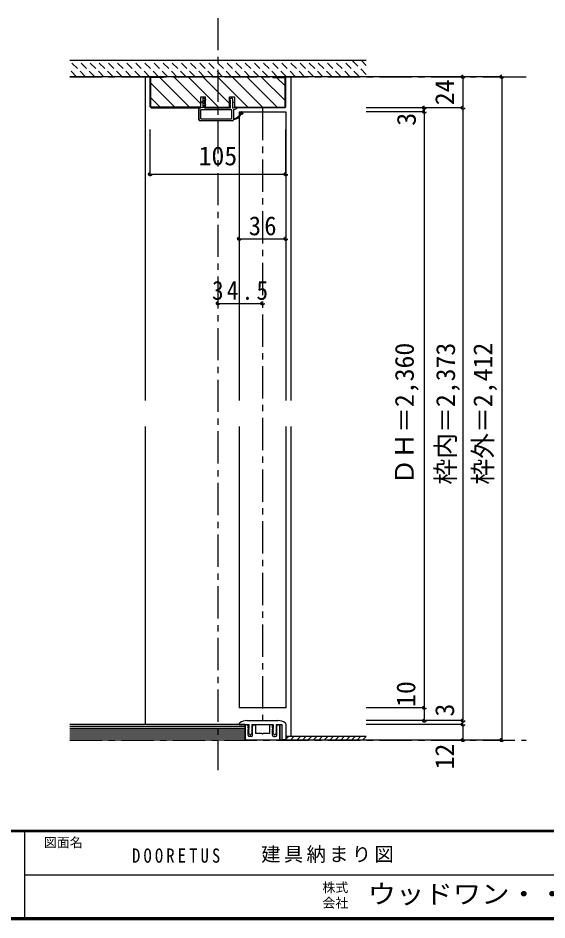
# Model space of a CAD drawing. Units: millimetres at full size, sheet at 1:5. Extents: x -973 to 977, y -718 to 696.
# Drawn here: x -3 to 406, y -701 to -2 of the extents above; entities that cross this region are included whole.
import ezdxf
from ezdxf.enums import TextEntityAlignment as Align

# ---------------------------------------------------------------- set-up
doc = ezdxf.new("R2010")
doc.units = ezdxf.units.MM
doc.header["$LTSCALE"] = 5
doc.header["$PDMODE"] = 32
doc.header["$PDSIZE"] = 2.5
doc.linetypes.add('CHAIN1', pattern=[8, 5, -1, 1, -1])
doc.linetypes.add('DASHED1', pattern=[1.8, 1.2, -0.6])
for name, color, linetype in [('0-0_補助線', 7, 'Continuous'), ('0-1_通り芯', 4, 'CHAIN1'), ('0-3_仕上げ', 7, 'Continuous'), ('0-4_枠', 3, 'Continuous'), ('0-6_扉', 6, 'Continuous'), ('0-7_金物', 7, 'Continuous'), ('0-B_寸法', 4, 'DASHED1'), ('0-C_ハッチ', 4, 'DASHED1'), ('F-0_補助線', 7, 'Continuous'), ('F-1_枠', 6, 'Continuous'), ('F-A_文字', 7, 'Continuous')]:
    doc.layers.add(name, color=color, linetype=linetype)
doc.styles.add('ＭＳ ゴシック', font='')
doc.styles.get('ＭＳ ゴシック').set_extended_font_data('MS Gothic')

# ---------------------------------------------------------------- blocks, each defined once
blk = doc.blocks.new('2')
at = {"layer": '0-0_補助線'}
for p, q in [((-9.846, -9.622), (-9.846, 15.078)), ((-8.846, 16.078), (0.354, 16.078)), ((-8.846, 15.878), (0.637, 15.878)), ((-8.446, 14.378), (-8.446, -8.922)), ((-8.146, 14.678), (-1.546, 14.678)), ((-1.246, 14.378), (-1.246, -8.922)), ((0.154, 11.653), (2.154, 11.653)), ((0.154, 11.653), (0.154, -8.497)), ((2.154, 10.953), (2.154, 11.653)), ((3.154, 11.653), (2.512, 10.83)), ((3.154, 11.653), (6.154, 11.653)), ((4.154, 13.753), (4.154, 13.053)), ((5.154, 13.053), (4.512, 13.876)), ((7.154, 13.053), (5.154, 13.053)), ((6.154, 10.953), (6.154, 11.653)), ((7.558, 12.258), (6.516, 10.835)), ((-1.48, -10.622), (-8.846, -10.622)), ((-1.546, -9.222), (-8.146, -9.222)), ((-1.189, -10.85), (-0.732, -12.694)), ((0.354, -12.922), (-0.441, -12.922)), ((0.154, -8.497), (2.154, -8.497)), ((4.154, -9.897), (0.154, -9.897)), ((0.154, -9.897), (0.154, -10.622)), ((0.154, -10.622), (0.645, -12.548)), ((2.154, -7.797), (2.154, -8.497)), ((3.154, -8.497), (2.512, -7.674)), ((3.154, -8.497), (6.154, -8.497)), ((4.154, -10.597), (4.154, -9.897)), ((5.154, -9.897), (4.512, -10.72)), ((7.154, -9.897), (5.154, -9.897)), ((6.154, -7.797), (6.154, -8.497)), ((7.558, -9.101), (6.516, -7.679))]:
    blk.add_line(p, q, dxfattribs=at)
for points in [[(-9.646, 15.078), (-9.646, -9.622), (-9.846, -9.622)], [(4.154, 13.053), (0.154, 13.053), (0.649, 15.723)]]:
    blk.add_lwpolyline(points, dxfattribs=at)
for centre, radius, start, end in [((-8.846, 15.078), 1, 90, 180), ((-8.846, 15.078), 0.8, 90, 180), ((-8.146, 14.378), 0.3, 90, 180), ((-1.546, 14.378), 0.3, 0, 90), ((0.354, 15.778), 0.3, 349.49875, 90), ((2.354, 10.953), 0.2, 180, 322.03043), ((4.354, 13.753), 0.2, 37.96957, 180), ((6.354, 10.953), 0.2, 180, 323.78053), ((7.154, 12.553), 0.5, 323.78053, 90), ((-8.846, -9.622), 1, 180, 270), ((-2.846, -10.72), 6, 179.06153, 259.29815), ((-8.146, -8.922), 0.3, 180, 270), ((-2.846, -10.72), 5.3, 178.93757, 259.29815), ((-1.546, -8.922), 0.3, 270, 0), ((-1.48, -10.922), 0.3, 13.9282, 90), ((-0.441, -12.622), 0.3, 193.9282, 270), ((0.354, -12.622), 0.3, 270, 14.29438), ((2.354, -7.797), 0.2, 37.96957, 180), ((4.354, -10.597), 0.2, 180, 322.03043), ((6.354, -7.797), 0.2, 36.21947, 180), ((7.154, -9.397), 0.5, 270, 36.21947), ((-3.896, -16.272), 0.35, 259.29815, 79.29815)]:
    blk.add_arc(centre, radius, start, end, dxfattribs=at)
blk.add_point((-3.896, -16.622), dxfattribs=at)

msp = doc.modelspace()

# ---------------------------------------------------------------- linework, layer by layer
at = {"layer": '0-1_通り芯'}
for p, q in [((151.51, -2.5), (151.51, -584.892)), ((371.367, -48), (390.367, -48)), ((186.01, -72), (186.01, -549.5)), ((36.653, -561.5), (390.367, -561.5))]:
    msp.add_line(p, q, dxfattribs=at)
at = {"layer": '0-3_仕上げ', "color": 2}
for p, q in [((172.51, -549.5), (36.653, -549.5)), ((172.51, -561.5), (172.51, -549.5)), ((266.367, -561.5), (36.653, -561.5))]:
    msp.add_line(p, q, dxfattribs=at)
at = {"layer": '0-3_仕上げ'}
for p, q in [((172.51, -551), (36.653, -551)), ((172.51, -552.5), (36.653, -552.5)), ((172.51, -554), (36.653, -554)), ((172.51, -555.5), (36.653, -555.5)), ((172.51, -557), (36.653, -557)), ((172.51, -558.5), (36.653, -558.5)), ((204.01, -558.5), (266.367, -558.5)), ((172.51, -560), (36.653, -560))]:
    msp.add_line(p, q, dxfattribs=at)
at = {"layer": '0-4_枠', "color": 4}
for p, q in [((95.01, -48), (95.01, -298.75)), ((208.01, -48), (208.01, -298.75)), ((95.01, -318.75), (95.01, -549.5)), ((208.01, -318.75), (208.01, -558.5))]:
    msp.add_line(p, q, dxfattribs=at)
at = {"layer": '0-4_枠'}
for p, q in [((99.51, -71.086), (99.51, -48.5)), ((109.01, -48.5), (99.51, -48.5)), ((109.01, -48), (109.01, -48.5)), ((194.01, -48.5), (194.01, -48)), ((194.01, -48.5), (203.51, -48.5)), ((203.51, -71.086), (203.51, -48.5)), ((138.26, -63.5), (141.96, -63.5)), ((138.26, -72), (138.26, -63.5)), ((141.96, -72), (141.96, -63.5)), ((160.56, -72), (160.56, -63.5)), ((99.925, -71.5), (99.51, -71.086)), ((99.717, -72), (138.26, -72)), ((138.26, -71.5), (99.925, -71.5)), ((141.96, -71.5), (160.56, -71.5)), ((141.96, -72), (160.56, -72)), ((164.26, -71.5), (203.096, -71.5)), ((203.303, -72), (164.26, -72)), ((203.096, -71.5), (203.51, -71.086))]:
    msp.add_line(p, q, dxfattribs=at)
for points in [[(99.717, -72), (99.01, -71.293), (99.01, -48)], [(203.303, -72), (204.01, -71.293), (204.01, -48)], [(160.56, -63.5), (164.26, -63.5), (164.26, -72)]]:
    msp.add_lwpolyline(points, dxfattribs=at)
at = {"layer": '0-6_扉'}
for p, q in [((168.01, -75), (204.01, -75)), ((168.01, -75), (168.01, -298.75)), ((204.01, -75), (204.01, -298.75)), ((168.01, -318.75), (168.01, -536.5)), ((204.01, -318.75), (204.01, -536.5)), ((204.01, -536.5), (168.01, -536.5))]:
    msp.add_line(p, q, dxfattribs=at)
at = {"layer": '0-7_金物'}
for p, q in [((168.01, -549.017), (168.01, -549.5)), ((168.01, -549.5), (175.36, -549.5)), ((172.51, -561.5), (172.51, -549.8)), ((173.96, -549.8), (172.51, -549.8)), ((172.61, -549.8), (172.61, -561.5)), ((174.01, -546.5), (198.01, -546.5)), ((174.96, -552.05), (174.96, -550.8)), ((175.36, -549.5), (175.36, -552.5)), ((177.86, -549.5), (177.86, -552.5)), ((177.86, -549.5), (194.16, -549.5)), ((178.26, -552.05), (178.26, -550.8)), ((179.26, -549.8), (180.61, -549.8)), ((180.61, -549.8), (180.61, -556.5)), ((192.76, -549.8), (191.41, -549.8)), ((191.41, -549.8), (191.41, -556.5)), ((193.76, -552.05), (193.76, -550.8)), ((194.16, -549.5), (194.16, -552.5)), ((196.66, -549.5), (196.66, -552.5)), ((196.66, -549.5), (201.01, -549.5)), ((197.06, -552.05), (197.06, -550.8)), ((198.06, -549.8), (199.51, -549.8)), ((199.41, -549.8), (199.41, -561.5)), ((199.51, -561.5), (199.51, -549.8)), ((201.01, -549.5), (201.01, -561.2)), ((204.01, -549.017), (204.01, -561.2)), ((174.96, -552.05), (175.167, -552.396)), ((174.96, -553.05), (175.167, -552.704)), ((174.96, -557.8), (174.96, -553.05)), ((175.153, -552.846), (175.36, -552.5)), ((175.153, -553.154), (175.36, -553.5)), ((175.153, -554.346), (175.36, -554)), ((175.153, -554.654), (175.36, -555)), ((175.153, -555.846), (175.36, -555.5)), ((176.244, -557.34), (175.19, -556.204)), ((175.36, -553.5), (175.36, -554)), ((175.36, -555), (175.36, -555.5)), ((178.03, -556.204), (176.977, -557.34)), ((178.067, -552.846), (177.86, -552.5)), ((178.067, -553.154), (177.86, -553.5)), ((177.86, -553.5), (177.86, -554)), ((178.067, -554.346), (177.86, -554)), ((178.067, -554.654), (177.86, -555)), ((177.86, -555), (177.86, -555.5)), ((178.067, -555.846), (177.86, -555.5)), ((178.26, -552.05), (178.053, -552.396)), ((178.26, -553.05), (178.053, -552.704)), ((178.26, -557.8), (178.26, -553.05)), ((185.51, -556.5), (180.61, -556.5)), ((186.01, -557), (185.51, -556.5)), ((186.01, -557), (186.51, -556.5)), ((191.41, -556.5), (186.51, -556.5)), ((193.76, -552.05), (193.968, -552.396)), ((193.76, -553.05), (193.968, -552.704)), ((193.76, -557.8), (193.76, -553.05)), ((193.953, -552.846), (194.16, -552.5)), ((193.953, -553.154), (194.16, -553.5)), ((193.953, -554.346), (194.16, -554)), ((193.953, -554.654), (194.16, -555)), ((193.953, -555.846), (194.16, -555.5)), ((195.044, -557.34), (193.99, -556.204)), ((194.16, -553.5), (194.16, -554)), ((194.16, -555), (194.16, -555.5)), ((196.83, -556.204), (195.777, -557.34)), ((196.867, -552.846), (196.66, -552.5)), ((196.867, -553.154), (196.66, -553.5)), ((196.66, -553.5), (196.66, -554)), ((196.867, -554.346), (196.66, -554)), ((196.867, -554.654), (196.66, -555)), ((196.66, -555), (196.66, -555.5)), ((196.867, -555.846), (196.66, -555.5)), ((197.06, -552.05), (196.853, -552.396)), ((197.06, -553.05), (196.853, -552.704)), ((197.06, -557.8), (197.06, -553.05)), ((199.51, -561.5), (172.51, -561.5)), ((177.26, -558.8), (175.96, -558.8)), ((194.76, -558.8), (196.06, -558.8)), ((201.01, -561.2), (204.01, -561.2))]:
    msp.add_line(p, q, dxfattribs=at)
for centre, radius, start, end in [((169.01, -549.017), 1, 123.74899, 180), ((174.01, -556.5), 10, 90, 123.74899), ((173.96, -550.8), 1, 0, 90), ((179.26, -550.8), 1, 90, 180), ((192.76, -550.8), 1, 0, 90), ((198.06, -550.8), 1, 90, 180), ((198.01, -556.5), 10, 56.25101, 90), ((203.01, -549.017), 1, 0, 56.25101), ((175.96, -557.8), 1, 180, 270), ((175.41, -553), 0.3, 149.05366, 210.94634), ((175.41, -554.5), 0.3, 149.05366, 210.94634), ((175.41, -556), 0.3, 149.05366, 222.83826), ((174.91, -552.55), 0.3, 329.05368, 30.94635), ((176.61, -557), 0.5, 222.83826, 317.16174), ((177.26, -557.8), 1, 270, 0), ((178.31, -552.55), 0.3, 149.05365, 210.94632), ((177.81, -556), 0.3, 317.16174, 30.94634), ((177.81, -553), 0.3, 329.05366, 30.94634), ((177.81, -554.5), 0.3, 329.05366, 30.94634), ((194.76, -557.8), 1, 180, 270), ((194.21, -553), 0.3, 149.05366, 210.94634), ((194.21, -554.5), 0.3, 149.05366, 210.94634), ((194.21, -556), 0.3, 149.05366, 222.83826), ((193.71, -552.55), 0.3, 329.05368, 30.94635), ((195.41, -557), 0.5, 222.83826, 317.16174), ((196.06, -557.8), 1, 270, 0), ((197.11, -552.55), 0.3, 149.05365, 210.94632), ((196.61, -556), 0.3, 317.16174, 30.94634), ((196.61, -553), 0.3, 329.05366, 30.94634), ((196.61, -554.5), 0.3, 329.05366, 30.94634)]:
    msp.add_arc(centre, radius, start, end, dxfattribs=at)
at = {"layer": '0-B_寸法', "color": 2, "linetype": 'Continuous'}
for p, q in [((266.367, -35.5), (36.653, -35.5)), ((266.367, -48), (36.653, -48))]:
    msp.add_line(p, q, dxfattribs=at)
at = {"layer": '0-B_寸法'}
for p, q in [((48.968, -48), (36.653, -35.685)), ((56.039, -48), (43.539, -35.5)), ((63.11, -48), (50.61, -35.5)), ((70.181, -48), (57.681, -35.5)), ((77.252, -48), (64.752, -35.5)), ((84.323, -48), (71.823, -35.5)), ((91.394, -48), (78.894, -35.5)), ((98.466, -48), (85.966, -35.5)), ((105.537, -48), (93.037, -35.5)), ((112.608, -48), (100.108, -35.5)), ((119.679, -48), (107.179, -35.5)), ((126.75, -48), (114.25, -35.5)), ((133.821, -48), (121.321, -35.5)), ((140.892, -48), (128.392, -35.5)), ((147.963, -48), (135.463, -35.5)), ((155.034, -48), (142.534, -35.5)), ((162.105, -48), (149.605, -35.5)), ((169.176, -48), (156.676, -35.5)), ((176.247, -48), (163.747, -35.5)), ((183.318, -48), (170.818, -35.5)), ((190.389, -48), (177.889, -35.5)), ((197.46, -48), (184.96, -35.5)), ((204.532, -48), (192.032, -35.5)), ((211.603, -48), (199.103, -35.5)), ((218.674, -48), (206.174, -35.5)), ((225.745, -48), (213.245, -35.5)), ((232.816, -48), (220.316, -35.5)), ((239.887, -48), (227.387, -35.5)), ((246.958, -48), (234.458, -35.5)), ((254.029, -48), (241.529, -35.5)), ((261.1, -48), (248.6, -35.5)), ((266.367, -46.196), (255.671, -35.5)), ((266.367, -39.125), (262.742, -35.5)), ((41.897, -48), (36.653, -42.756))]:
    msp.add_line(p, q, dxfattribs=at)
at = {"layer": '0-B_寸法', "linetype": 'CHAIN1'}
msp.add_line((36.653, -48), (390.367, -48), dxfattribs=at)
at = {"layer": '0-B_寸法', "linetype": 'Continuous'}
for p, q in [((99.01, -48), (95.01, -48)), ((204.01, -48), (208.01, -48)), ((371.367, -48), (266.367, -48)), ((341.367, -48), (341.367, -546.5)), ((371.367, -48), (371.367, -561.5)), ((341.367, -72), (266.367, -72)), ((311.367, -75), (266.367, -75)), ((311.367, -72), (311.367, -546.5)), ((99.01, -123.422), (99.01, -88.9)), ((168.01, -173.422), (204.01, -173.422)), ((151.51, -223.422), (186.01, -223.422)), ((311.367, -536.5), (266.367, -536.5)), ((341.367, -546.5), (266.367, -546.5)), ((341.367, -549.5), (266.367, -549.5)), ((341.367, -549.5), (266.367, -549.5)), ((341.367, -549.5), (341.367, -546.5)), ((341.367, -549.5), (341.367, -561.5)), ((371.367, -561.5), (266.367, -561.5))]:
    msp.add_line(p, q, dxfattribs=at)
at = {"layer": '0-B_寸法', "color": 3, "linetype": 'Continuous'}
msp.add_line((204.01, -48), (99.01, -48), dxfattribs=at)
at = {"layer": '0-B_寸法', "linetype": 'Continuous'}
msp.add_lwpolyline([(99.01, -123.422), (204.01, -123.422), (204.01, -88.9)], dxfattribs=at)
at = {"layer": '0-B_寸法', "color": 7}
for p in [(341.367, -48), (371.367, -48), (311.367, -72), (311.367, -75), (341.367, -72), (99.01, -123.422), (204.01, -123.422), (168.01, -173.422), (204.01, -173.422), (151.51, -223.422), (186.01, -223.422), (311.367, -536.5), (311.367, -546.5), (341.367, -546.5), (341.367, -549.5), (341.367, -561.5), (371.367, -561.5)]:
    msp.add_point(p, dxfattribs=at)
at = {"layer": '0-C_ハッチ', "linetype": 'Continuous'}
for p, q in [((106.412, -48.5), (129.412, -71.5)), ((117.226, -48), (138.26, -69.034)), ((128.54, -48), (152.04, -71.5)), ((139.853, -48), (160.56, -68.707)), ((151.168, -48), (174.667, -71.5)), ((162.481, -48), (185.981, -71.5)), ((173.795, -48), (197.295, -71.5)), ((185.108, -48), (203.51, -66.402)), ((196.922, -48.5), (203.51, -55.088)), ((99.51, -52.912), (118.099, -71.5)), ((99.51, -64.225), (106.785, -71.5)), ((204.01, -560.911), (206.421, -558.5)), ((207.664, -561.5), (210.664, -558.5)), ((212.664, -561.5), (215.664, -558.5)), ((216.906, -561.5), (219.906, -558.5)), ((221.149, -561.5), (224.149, -558.5)), ((225.392, -561.5), (228.392, -558.5)), ((229.634, -561.5), (232.634, -558.5)), ((233.877, -561.5), (236.877, -558.5)), ((238.12, -561.5), (241.12, -558.5)), ((242.362, -561.5), (245.362, -558.5)), ((246.605, -561.5), (249.605, -558.5)), ((250.848, -561.5), (253.848, -558.5)), ((255.09, -561.5), (258.09, -558.5)), ((259.333, -561.5), (262.333, -558.5)), ((263.575, -561.5), (266.367, -558.708))]:
    msp.add_line(p, q, dxfattribs=at)
at = {"layer": 'F-1_枠'}
for p, q in [((976.653, -631.667), (-973.347, -631.667)), ((976.653, -632.5), (-973.347, -632.5)), ((1.653, -632.5), (1.653, -699.167)), ((1.653, -665.833), (974.986, -665.834)), ((976.653, -699.167), (-973.347, -699.167)), ((976.653, -700), (-973.347, -700)), ((976.653, -700.833), (-973.347, -700.833))]:
    msp.add_line(p, q, dxfattribs=at)

# ---------------------------------------------------------------- block references
at = {"layer": '0-0_補助線', "rotation": 90}
msp.add_blockref('2', (152.838, -72.154), dxfattribs=at)

# ---------------------------------------------------------------- texts
at = {"layer": '0-B_寸法', "color": 7, "style": 'ＭＳ ゴシック'}
for s, p in [('24', (338.867, -70)), ('3', (309.204, -85.885)), ('ＤＨ＝2,360', (307.677, -363.75)), ('枠内＝2,373', (339.597, -363.75)), ('枠外＝2,412', (368.428, -363.75)), ('10', (308.867, -535.875)), ('3', (338.867, -543.347)), ('12', (338.867, -584.279))]:
    msp.add_text(s, height=14.66, rotation=90, dxfattribs=at).set_placement(p, align=Align.BOTTOM_LEFT)
msp.add_text('105', height=14.66, dxfattribs=at).set_placement((136.51, -120.922), align=Align.BOTTOM_LEFT)
at = {"layer": '0-B_寸法', "color": 7, "char_height": 14.66, "attachment_point": 7, "style": 'ＭＳ ゴシック'}
for s, insert in [('\\T1.27;\\W0.95;36', (175.385, -170.922)), ('\\T1.28;\\W0.9;34.5', (146.885, -220.922))]:
    msp.add_mtext(s, dxfattribs=dict(at, insert=insert))
at = {"layer": 'F-0_補助線', "char_height": 11, "attachment_point": 7, "style": 'ＭＳ ゴシック'}
for s, insert in [('\\T1.39;\\W0.85;DOORETUS', (84.986, -656.667)), ('\\T1.17;建具納まり図', (184.986, -656.667))]:
    msp.add_mtext(s, dxfattribs=dict(at, insert=insert))
at = {"layer": 'F-A_文字', "style": 'ＭＳ ゴシック'}
for s, p in [('図面名', (16.653, -646.667)), ('株式', (232.486, -681.5)), ('会社', (232.486, -693.5))]:
    msp.add_text(s, height=7.331, dxfattribs=at).set_placement(p, align=Align.BOTTOM_LEFT)
at = {"layer": 'F-A_文字', "style": 'ＭＳ ゴシック', "width": 1.1}
msp.add_text('ウッドワン・・・', height=14.66, dxfattribs=at).set_placement((267.486, -692.5), align=Align.BOTTOM_LEFT)

doc.saveas('drawing.dxf')
